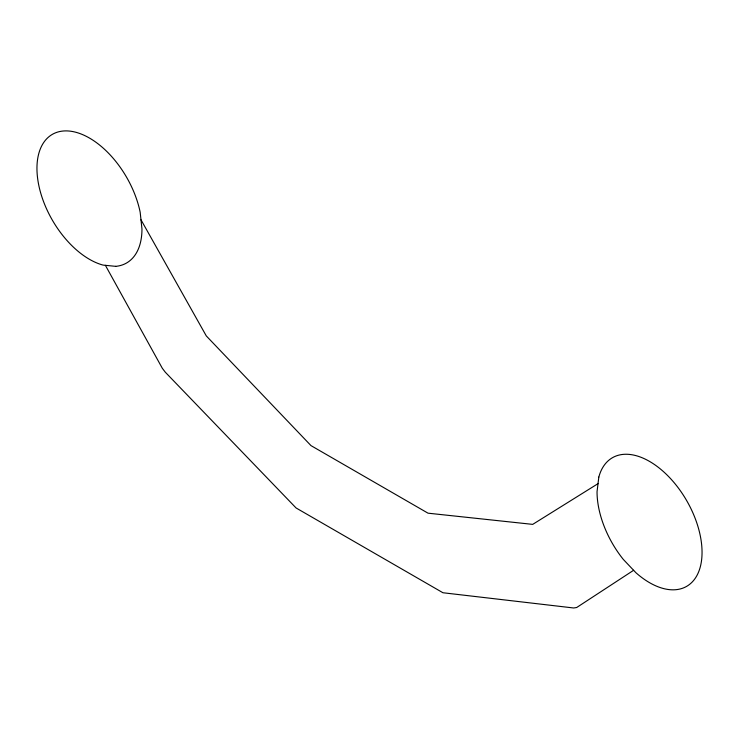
<?xml version="1.0" encoding="UTF-8"?>
<svg xmlns="http://www.w3.org/2000/svg" width="739" height="739" viewBox="0 0 739 739"><rect width="100%" height="100%" fill="white"/><g stroke="black" fill="none" stroke-linecap="round" stroke-linejoin="round"><path stroke-width="1.11" d="M633.609 570.296L576.679 607.513L573.704 607.985L442.929 592.743L296.071 507.961L165.296 372.197L162.321 368.29L105.391 265.329M598.017 483.657L532.708 524.376L428.02 513.18L310.98 445.608L206.292 335.922L140.983 219.788M598.821 477.071L597.038 491.731A74.26 42.871 60 0 0 623.291 559.395L635.956 572.762A74.26 42.871 60 0 0 700.258 567.016A74.26 42.871 60 0 0 663.132 471.325A74.26 42.871 60 0 0 598.821 477.071M115.709 266.345L103.044 265.089A74.26 42.871 60 0 1 38.742 185.092A74.26 42.871 60 0 1 75.868 132.272A74.26 42.871 60 0 1 140.179 212.269L141.962 228.998A74.26 42.871 60 0 1 115.709 266.345"/></g></svg>
